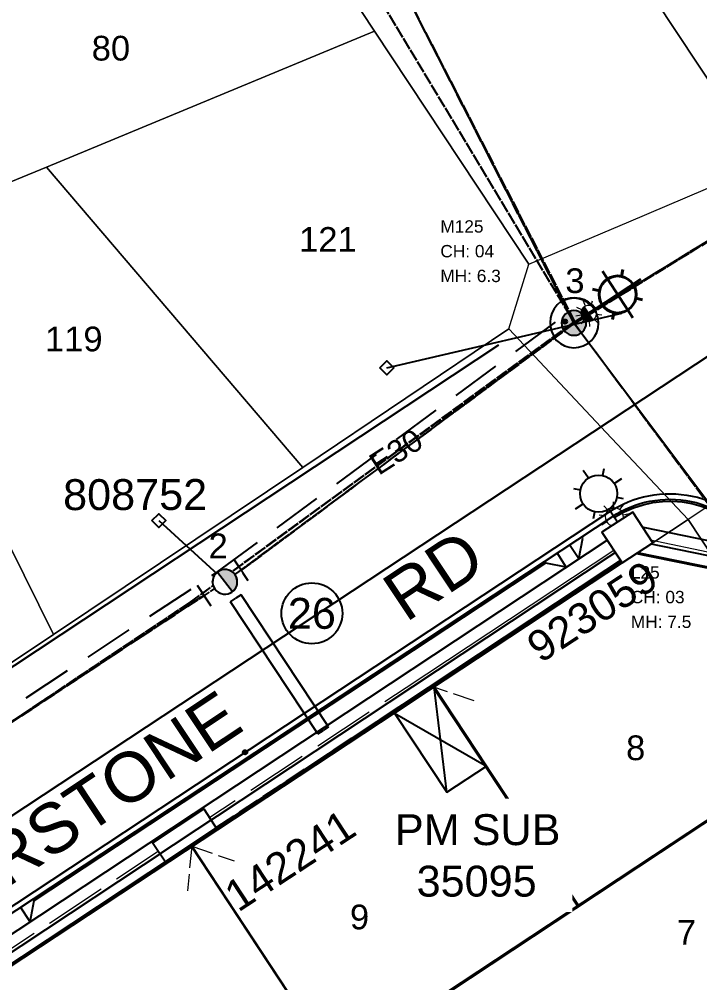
# Model space of a CAD drawing. Header units: metres. Extents: x 302064 to 304096, y 6268242 to 6271990.
# Drawn here: x 302976.3 to 303031.4, y 6271138.4 to 6271216.3 of the extents above; entities that cross this region are included whole.
import ezdxf
from ezdxf.enums import TextEntityAlignment as Align

# ---------------------------------------------------------------- set-up
doc = ezdxf.new("R2010")
doc.units = ezdxf.units.M
for name, pattern in [('Cable Exist OH', [1, 1, 0]), ('Cable New OH', [6, 4, -2]), ('IE Trench LV', [6.5, 5, -1.5]), ('IECLTRLV', [6.5, 5, -1.5])]:
    doc.linetypes.add(name, pattern=pattern)
doc.layers.get('0').update_dxf_attribs({"color": 6})
for name, color, linetype in [('_User Miscellaneous1', 7, 'Continuous'), ('_User_LV_Exist', 7, 'Continuous'), ('BDY', 252, 'Continuous'), ('DEVELOP', 2, 'Continuous'), ('Duct_SP_NEW', 7, 'Continuous'), ('Equip_SP_SL_EXT', 7, 'Continuous'), ('Equip_SP_SL_NEW', 7, 'Continuous'), ('Mains_HV_EXT', 1, 'Continuous'), ('Mains_LV_EXT', 5, 'Continuous'), ('Mains_SL_EXT', 3, 'Continuous'), ('Notes_SP_MISC', 7, 'Continuous'), ('Services_SP_EXT', 7, 'Continuous'), ('Sub_SP_NEW', 7, 'Continuous'), ('SupportsOH_SP_TR_HV_LV_SL_EXT', 7, 'Continuous'), ('SupportsOH_SP_TR_HV_LV_SL_MOD', 3, 'Continuous'), ('SupportsOH_SP_TR_HV_LV_SL_NEW', 7, 'Continuous'), ('SupportsUG_SP_LV_NEW', 7, 'Continuous'), ('SupportsUG_SP_LV_SL_NEW', 7, 'Continuous'), ('XR01255_CC_DES$0$FOOTPATH', 252, 'Continuous'), ('XR01255_CC_DES$0$PRAM_RAMP', 252, 'Continuous'), ('XR01255_CC_DES$0$ROAD_CONTROL', 252, 'Continuous'), ('XR01255_CC_DES$0$ROAD_KERB', 252, 'Continuous'), ('XR01255_CC_DES$0$ROAD_KERB-BACK', 252, 'Continuous'), ('XR01255_CC_DES$0$ROAD_KERB-LIP', 252, 'Continuous'), ('XR01255_CC_LOT_LAYOUT$0$F_LOT', 252, 'Continuous'), ('XR01255_CC_LOT_LAYOUT$0$ST1_BDY', 252, 'Continuous'), ('XR01255_CC_LOT_LAYOUT$0$ST1_BDY_1', 252, 'Continuous'), ('XR01255_CC_LOT_LAYOUT$0$ST1_LOTS', 252, 'Continuous'), ('XR01255_CC_SURVEY$0$SERVICES-ELECTRICTY', 1, 'Continuous')]:
    doc.layers.add(name, color=color, linetype=linetype)
for name, color, linetype, lineweight in [('Cadastre Land Parcels_SP_EXT', 7, 'Continuous', 5), ('Cadastre Roads_SP_EXT', 9, 'Continuous', 5), ('LH-LUM-L25', 1, 'Continuous', 0), ('LH-LUM-M125', 1, 'Continuous', 0), ('LH-POL-Poles&Pendants', 1, 'Continuous', 0), ('Trench_SP_NEW', 7, 'IECLTRLV', 20)]:
    doc.layers.add(name, color=color, linetype=linetype, lineweight=lineweight)
doc.styles.add('ARIAL', font='arial.ttf', dxfattribs={"height": 2})
doc.styles.add('iecARIAL', font='arial.ttf', dxfattribs={"height": 2})
doc.styles.add('POLE_LABEL', font='arial.ttf')
doc.styles.add('SL_LABEL', font='arial.ttf')
doc.styles.get("Standard").update_dxf_attribs({"font": 'arial.ttf'})
doc.linetypes.add('IE Trench HV', pattern='A,7,-0.2,["/",Standard,S=3,R=0,X=0.6,Y=-1.4],-2.5', length=9.7)
doc.linetypes.add('IECLNDOT', pattern='A,0,-0.1,[133,ltypeshp.shx,S=0.1,R=0,X=-0.2,Y=0],-3.5', length=3.6)

# ---------------------------------------------------------------- blocks, each defined once
blk = doc.blocks.new('SL_LANTERN_EXT')
at = {"lineweight": 40}
for p, q in [((0, 1.968), (0, 6.468)), ((-1.459, 5.676), (-1.061, 5.278)), ((1.458, 5.676), (1.06, 5.278)), ((-2.25, 4.218), (2.25, 4.218)), ((-1.459, 2.759), (-1.061, 3.157)), ((1.458, 2.759), (1.06, 3.157)), ((0, 0), (0, 2.721))]:
    blk.add_line(p, q, dxfattribs=at)
blk.add_circle((0, 4.218), 1.5, dxfattribs=at)
at = {"style": 'iecARIAL', "flags": 8}
blk.add_attdef('ASSET_NUM', (1.5, 1.5), '', height=2.5, dxfattribs=at)
for tag, p, height, flags in [('CONSTRUCTED_VOLTAGE', (0.981, -0.653), 0.2, 9), ('CONTROL_TYPE', (0.981, -0.853), 0.2, 9), ('LNUMBER', (2.181, -3.253), 2.5, 8), ('OPERATING_VOLTAGE', (0.981, -1.653), 0.2, 9), ('LANTERN_PURPOSE', (0.981, -1.053), 0.2, 9), ('LANTERN_TYPE', (0.981, -1.253), 0.2, 9), ('NO_PHASES', (0.981, -1.453), 0.2, 9), ('ORIENTATION', (0.981, -1.853), 0.2, 9), ('OWNED_BY', (0.981, -2.053), 0.2, 9), ('STATE', (0.981, -2.253), 0.2, 9), ('USAGE', (0.981, -2.453), 0.2, 9), ('CEXIST', (0.981, -2.653), 0.2, 9), ('CNEW', (0.981, -2.853), 0.2, 9), ('CNUMBER', (0.981, -3.053), 0.2, 9), ('CREMOVE', (0.981, -3.253), 0.2, 9), ('CREPLACE', (0.981, -3.453), 0.2, 9), ('LKINGHEIGHT', (0.981, -3.653), 0.2, 9), ('LBRACKET', (0.981, -3.853), 0.2, 9), ('LBRACKETVOCAB', (0.981, -4.053), 0.2, 9), ('LCATEGORY', (0.981, -4.253), 0.2, 9), ('LCHARGE1', (0.981, -4.453), 0.2, 9), ('LCHARGE1PERCENT', (0.981, -4.653), 0.2, 9), ('LCHARGE2', (0.981, -4.853), 0.2, 9), ('LCHARGE2PERCENT', (0.981, -5.053), 0.2, 9), ('LCHARGE3', (0.981, -5.253), 0.2, 9), ('LCHARGE3PERCENT', (0.981, -5.453), 0.2, 9), ('LEXIST', (0.981, -5.653), 0.2, 9), ('LLAMP', (0.981, -5.853), 0.2, 9), ('LLAMPVOCAB', (0.981, -6.053), 0.2, 9), ('LMAST', (0.981, -6.253), 0.2, 9), ('LMASTVOCAB', (0.981, -6.453), 0.2, 9), ('LNEW', (0.981, -6.653), 0.2, 9), ('LANTNUMBER', (0.981, -6.853), 0.2, 9), ('LOUTREACH', (0.981, -7.253), 0.2, 9), ('LOUTREACHVOCAB', (0.981, -7.453), 0.2, 9), ('LRATECODE', (0.981, -7.653), 0.2, 9), ('LREMOVE', (0.981, -7.853), 0.2, 9), ('LREPLACE', (0.981, -8.053), 0.2, 9), ('LTYPE', (0.981, -8.253), 0.2, 9), ('LTYPEVOCAB', (0.981, -8.453), 0.2, 9), ('LEGEND', (0.981, -8.653), 0.2, 9), ('STREETNAME', (0.981, -9.253), 0.2, 9), ('SUBURB', (0.981, -9.453), 0.2, 1), ('LOCATION', (0.981, -8.853), 0.2, 9), ('NOTES', (0.981, -9.053), 0.2, 9)]:
    blk.add_attdef(tag, p, '', height=height, dxfattribs=dict(flags=flags))
blk = doc.blocks.new('CCP_EXT')
at = {"flags": 9}
for tag, p in [('USAGE', (0, -1.2)), ('LEGEND', (0, -1.4)), ('LIFE_SUPPORT', (0, -1.6)), ('STATE', (0, -1.8)), ('NOTES', (0, -2))]:
    blk.add_attdef(tag, text='', height=0.2, dxfattribs=at).set_placement(p, align=Align.MIDDLE_LEFT)
blk.add_wipeout([(0, 0.566), (0.566, 0), (0, -0.566), (-0.566, 0)])
blk.add_lwpolyline([(-0.566, 0), (0, 0.566), (0.566, 0), (0, -0.566), (-0.566, 0)])
at = {"flags": 1}
blk.add_attdef('Z', (0, 0), '', height=0.2, dxfattribs=at)
at = {"flags": 9}
for tag, p in [('CCP_TYPE', (0, 0)), ('OPERATING_VOLTAGE', (0, -0.6)), ('ORIENTATION', (0, -0.8)), ('CONSTRUCTED_VOLTAGE', (0, -0.2)), ('NO_PHASES', (0, -0.4)), ('OWNED_BY', (0, -1))]:
    blk.add_attdef(tag, text='', height=0.2, dxfattribs=at).set_placement(p, align=Align.MIDDLE_LEFT)
blk = doc.blocks.new('POLE_EXT')
blk.add_hatch(color=256).paths.add_polyline_path([(-1, 0, 1), (1, 0, 1)])
blk.add_lwpolyline([(-1, 0, 1), (1, 0, 1)], format="xyb", close=True)
for tag, height, flags, p in [('pNumber', 2.5, 8, (-17.84, 2.067)), ('OWNED_BY', 0.2, 9, (1.355, -0.4)), ('SPECIAL_USE', 0.2, 9, (1.355, -0.8)), ('PARENT', 0.2, 9, (1.355, -0.6)), ('cLV', 0.2, 9, (1.355, -1.4)), ('STATE', 0.2, 9, (1.355, -1)), ('hDepth', 0.2, 9, (1.355, -1.6)), ('USAGE', 0.2, 9, (1.355, -1.2)), ('cHV', 0.2, 9, (1.355, -2)), ('hDia', 0.2, 9, (1.355, -1.8)), ('LBRACKET', 0.2, 9, (1.355, -2.2)), ('LExisting', 0.2, 9, (1.355, -2.4)), ('LANTNUMBER', 0.2, 9, (1.355, -2.6)), ('LOther', 0.2, 9, (1.355, -2.8)), ('LRemove', 0.2, 9, (1.355, -3)), ('LEGEND', 0.2, 9, (1.355, -3.2)), ('cLinedev', 0.2, 9, (1.355, -3.4)), ('pExisting', 0.2, 9, (1.355, -3.8)), ('LOCATION', 0.2, 9, (1.355, -3.6)), ('pFooting', 0.2, 9, (1.355, -4.4)), ('pNew', 0.2, 9, (1.355, -4.6)), ('PFNUMBER', 0.2, 9, (1.355, -4)), ('NEWPFNUMBER', 0.2, 9, (1.355, -4.2)), ('pRelocate', 0.2, 9, (1.355, -5)), ('pRemove', 0.2, 9, (1.355, -5.2)), ('pReplace', 0.2, 9, (1.355, -5.4)), ('cspan', 0.2, 9, (1.355, -6)), ('STREETNAME', 0.2, 9, (1.355, -6.2)), ('pStay', 0.2, 9, (1.355, -5.6)), ('pType', 0.2, 9, (1.355, -5.8)), ('SUBURB', 0.2, 9, (1.355, -6.4)), ('OPERATED_BY', 0.2, 9, (1.355, -7.014)), ('NOTES', 0.2, 9, (1.355, -6.6)), ('MAINTAINED_BY', 0.2, 9, (1.355, -6.814))]:
    blk.add_attdef(tag, text='', height=height, dxfattribs=dict(flags=flags)).set_placement(p, align=Align.MIDDLE_LEFT)
at = {"style": 'POLE_LABEL'}
for tag, height, flags, p in [('ASSET_NUM', 2.5, 8, (2, 2)), ('STRUCTURE_PLANT_NUMBER', 0.2, 9, (1.355, 0.028)), ('STREET_CODE', 0.2, 9, (1.355, -0.2))]:
    blk.add_attdef(tag, text='', height=height, dxfattribs=dict(at, flags=flags)).set_placement(p, align=Align.MIDDLE_LEFT)
at = {"flags": 1}
blk.add_attdef('Z', (1.355, -7.328), '', height=0.2, dxfattribs=at)
blk = doc.blocks.new('End Shackle_EXT')
at = {"flags": 9}
for tag, p in [('ORIENTATION', (0, -0.8)), ('OWNED_BY', (0, -1)), ('STATE', (0, -1.2)), ('USAGE', (0, -1.4)), ('NOTES', (0, -1.6))]:
    blk.add_attdef(tag, text='', height=0.2, dxfattribs=at).set_placement(p, align=Align.MIDDLE_LEFT)
blk.add_wipeout([(0, 0.253), (1.815, 0.253), (1.815, -0.253), (0, -0.253)])
blk.add_line((1.815, -1), (1.815, 1))
at = {"flags": 1}
blk.add_attdef('Z', (0, 0), '', height=0.2, dxfattribs=at)
at = {"flags": 9}
for tag, p in [('CONNECTOR_TYPE', (0, 0)), ('OPERATING_VOLTAGE', (0, -0.6)), ('CONSTRUCTED_VOLTAGE', (0, -0.2)), ('NO_PHASES', (0, -0.4))]:
    blk.add_attdef(tag, text='', height=0.2, dxfattribs=at).set_placement(p, align=Align.MIDDLE_LEFT)
blk = doc.blocks.new('SUB_PADMOUNT_NEW')
for p, q in [((-3.84, 1.92), (3.84, -1.92)), ((3.84, 1.92), (-3.84, -1.92))]:
    blk.add_line(p, q)
blk.add_lwpolyline([(-3.84, -1.92), (3.84, -1.92), (3.84, 1.92), (-3.84, 1.92)], close=True)
for tag, height, flags, p in [('ASSET_NUM', 2.5, 8, (2, 2)), ('STREET_CODE', 0.2, 9, (1.5, 0)), ('OPERATING_VOLTAGE', 0.2, 9, (1.5, -0.4)), ('ORIENTATION', 0.2, 9, (1.5, -0.6)), ('OWNED_BY', 0.2, 9, (1.5, -0.8)), ('NO_PHASES', 0.2, 9, (1.5, -0.2)), ('OPERATED_BY', 0.2, 9, (1.5, -1)), ('SECONDARY_VOLTAGE', 0.2, 9, (1.5, -1.6)), ('CONSTRUCTED_VOLTAGE', 0.2, 9, (1.5, -1.4)), ('MAINTAINED_BY', 0.2, 9, (1.5, -1.2)), ('STATE', 0.2, 9, (1.5, -1.8)), ('SUBSTATION_TYPE', 0.2, 9, (1.5, -2.2)), ('USAGE', 0.2, 9, (1.5, -2.4)), ('PARENT', 0.2, 9, (1.5, -2)), ('SUBURB', 0.2, 9, (1.5, -2.8)), ('STREETNAME', 0.2, 9, (1.5, -3)), ('LEGEND', 0.2, 9, (1.5, -2.6)), ('LOCATION', 0.2, 9, (1.5, -3.2)), ('Z', 0.2, 1, (1.5, -3.6)), ('NOTES', 0.2, 9, (1.5, -3.4))]:
    blk.add_attdef(tag, text='', height=height, dxfattribs=dict(flags=flags)).set_placement(p, align=Align.MIDDLE_LEFT)
blk = doc.blocks.new('PILLAR_NEW')
for tag, height, flags, p in [('ASSET_NUM', 2.5, 8, (2, 4)), ('STREET_CODE', 0.2, 9, (1.5, 2)), ('OWNED_BY', 0.2, 9, (1.5, 1.8)), ('OPERATED_BY', 0.2, 9, (1.5, 1.6))]:
    blk.add_attdef(tag, text='', height=height, dxfattribs=dict(flags=flags)).set_placement(p, align=Align.MIDDLE_LEFT)
blk.add_wipeout([(-2.475, 0.99), (2.475, 0.99), (2.475, -0.99), (-2.475, -0.99)])
at = {"lineweight": -3}
blk.add_lwpolyline([(-2.475, 0.99), (2.475, 0.99), (2.475, -0.99), (-2.475, -0.99)], close=True, dxfattribs=at)
for tag, flags, p in [('STATE', 9, (1.5, 1.2)), ('SUPPORT_TYPE', 9, (1.5, 1)), ('USAGE', 9, (1.5, 0.8)), ('MAINTAINED_BY', 9, (1.5, 1.4)), ('SUBURB', 9, (1.5, 0.2)), ('STREETNAME', 9, (1.5, 0)), ('LEGEND', 9, (1.5, 0.6)), ('PARENT', 9, (1.5, 0.4)), ('Z', 1, (1.5, -0.6)), ('LOCATION', 9, (1.5, -0.2)), ('NOTES', 9, (1.5, -0.4))]:
    blk.add_attdef(tag, text='', height=0.2, dxfattribs=dict(flags=flags)).set_placement(p, align=Align.MIDDLE_LEFT)
blk = doc.blocks.new('A$C6F1F0823')
at = {"layer": 'BDY'}
for p, q in [((3.882, 91.562, 46.5), (66.677, 133.145, 46.5)), ((3.882, 91.562), (66.677, 133.145)), ((73.723, 131.703), (66.677, 133.145)), ((50.49, 122.425), (62.277, 104.576)), ((82.721, 118.077), (22.306, 78.181)), ((30.979, 109.506), (42.75, 91.681))]:
    blk.add_line(p, q, dxfattribs=at)
blk = doc.blocks.new('A$C07AF69C9')
at = {"layer": 'XR01255_CC_SURVEY$0$SERVICES-ELECTRICTY'}
h = blk.add_hatch(color=256, dxfattribs=at)
h.dxf.hatch_style = 1
h.paths.add_polyline_path([(93.631, 174.158), (93.456, 174.158, 0.414214), (93.631, 173.983)])
h.paths.add_polyline_path([(93.631, 174.333), (93.631, 174.158), (93.806, 174.158, 0.414214)])
h = blk.add_hatch(color=256, dxfattribs=at)
h.dxf.hatch_style = 1
h.paths.add_polyline_path([(65.311, 153.106), (65.136, 153.106, 0.414214), (65.311, 152.931)])
h.paths.add_polyline_path([(65.311, 153.281), (65.311, 153.106), (65.486, 153.106, 0.414214)])
h = blk.add_hatch(color=256, dxfattribs=at)
h.dxf.hatch_style = 1
h.paths.add_polyline_path([(67.754, 139.298), (67.579, 139.298, 0.414214), (67.754, 139.123)])
h.paths.add_polyline_path([(67.754, 139.473), (67.754, 139.298), (67.929, 139.298, 0.414214)])
at = {"layer": 'XR01255_CC_DES$0$FOOTPATH'}
for p, q in [((98.921, 157.699), (45.213, 122.145)), ((107.55, 155.937), (98.921, 157.699)), ((99.168, 156.424), (46.29, 121.419)), ((106.822, 154.861), (99.168, 156.424))]:
    blk.add_line(p, q, dxfattribs=at)
at = {"layer": 'XR01255_CC_DES$0$PRAM_RAMP', "color": 8}
for p, q in [((94.744, 154.944), (93.992, 156.085)), ((93.743, 154.284), (92.989, 155.426)), ((50.389, 125.571), (49.603, 126.762))]:
    blk.add_line(p, q, dxfattribs=at)
at = {"layer": 'XR01255_CC_DES$0$PRAM_RAMP'}
for points in [[(95.068, 156.616), (94.985, 156.741)], [(94.744, 154.944), (95.068, 156.616)], [(93.743, 154.284), (92.098, 154.598), (91.987, 154.765)], [(50.389, 125.571), (50.687, 127.299)], [(50.687, 127.299), (50.604, 127.424)]]:
    blk.add_lwpolyline(points, dxfattribs=at)
at = {"layer": 'XR01255_CC_DES$0$ROAD_CONTROL'}
blk.add_lwpolyline([(131.966, 189.031), (-0.002, 101.854)], dxfattribs=at)
at = {"layer": 'XR01255_CC_DES$0$ROAD_KERB'}
blk.add_lwpolyline([(42.737, 112.046, -0.414025), (45.147, 123.819), (97.438, 158.362, -0.414402), (109.219, 155.95), (166.818, 68.634)], format="xyb", dxfattribs=at)
at = {"layer": 'XR01255_CC_DES$0$ROAD_KERB-BACK'}
blk.add_lwpolyline([(97.688, 158.344, -0.407454), (109.093, 155.867)], format="xyb", dxfattribs=at)
blk.add_lwpolyline([(50.687, 127.299), (92.072, 154.637)], dxfattribs=at)
at = {"layer": 'XR01255_CC_DES$0$ROAD_KERB-LIP'}
blk.add_lwpolyline([(42.362, 111.798, -0.414025), (44.899, 124.194), (97.19, 158.737, -0.414402), (109.594, 156.198), (167.193, 68.882)], format="xyb", dxfattribs=at)
at = {"layer": 'XR01255_CC_LOT_LAYOUT$0$F_LOT'}
blk.add_lwpolyline([(88.249, 172.242), (35.992, 137.648)], dxfattribs=at)
at = {"layer": 'XR01255_CC_LOT_LAYOUT$0$ST1_BDY'}
blk.add_line((106.276, 154.054), (99.354, 155.468), dxfattribs=at)
at = {"layer": 'XR01255_CC_LOT_LAYOUT$0$ST1_BDY_1'}
for p, q in [((99.354, 155.468), (63.44, 131.693)), ((63.44, 131.693), (47.097, 120.874))]:
    blk.add_line(p, q, dxfattribs=at)
at = {"layer": 'XR01255_CC_LOT_LAYOUT$0$ST1_LOTS'}
for p, q in [((83.011, 144.648), (94.756, 126.843)), ((115.268, 140.423), (75.186, 113.888)), ((63.44, 131.693), (75.186, 113.888))]:
    blk.add_line(p, q, dxfattribs=at)
at = {"layer": 'XR01255_CC_SURVEY$0$SERVICES-ELECTRICTY'}
for p, q in [((93.456, 174.158), (93.806, 174.158)), ((93.631, 173.983), (93.631, 174.333)), ((65.136, 153.106), (65.486, 153.106)), ((65.311, 152.931), (65.311, 153.281)), ((67.579, 139.298), (67.929, 139.298)), ((67.754, 139.123), (67.754, 139.473))]:
    blk.add_line(p, q, dxfattribs=at)
for centre in [(93.631, 174.158), (65.311, 153.106), (67.754, 139.298)]:
    blk.add_circle(centre, 0.175, dxfattribs=at)
blk.add_blockref('A$C6F1F0823', (32.368, 22.293))
blk = doc.blocks.new('POLE_REPLACE_NEW')
for tag, height, flags, p in [('ASSET_NUM', 2.5, 8, (2, 2)), ('STREET_CODE', 0.2, 9, (1.5, 0)), ('OWNED_BY', 0.2, 9, (1.5, -0.2)), ('SPECIAL_USE', 0.2, 9, (1.5, -0.6)), ('STATE', 0.2, 9, (1.5, -0.8)), ('PARENT', 0.2, 9, (1.5, -0.4)), ('cLV', 0.2, 9, (1.5, -1.2)), ('hDepth', 0.2, 9, (1.5, -1.4)), ('hDia', 0.2, 9, (1.5, -1.6)), ('USAGE', 0.2, 9, (1.5, -1)), ('cHV', 0.2, 9, (1.5, -1.8)), ('LBRACKET', 0.2, 9, (1.5, -2)), ('LExisting', 0.2, 9, (1.5, -2.2)), ('LANTNUMBER', 0.2, 9, (1.5, -2.4)), ('cLinedev', 0.2, 9, (1.5, -3.2)), ('LOther', 0.2, 9, (1.5, -2.6)), ('LRemove', 0.2, 9, (1.5, -2.8)), ('LEGEND', 0.2, 9, (1.5, -3)), ('pExisting', 0.2, 9, (1.5, -3.4)), ('pFooting', 0.2, 9, (1.5, -4)), ('PFNUMBER', 0.2, 9, (1.5, -3.6)), ('NEWPFNUMBER', 0.2, 9, (1.5, -3.8)), ('pNew', 0.2, 9, (1.5, -4.2)), ('pNumber', 0.2, 9, (1.5, -4.4)), ('pRelocate', 0.2, 9, (1.5, -4.6)), ('pRemove', 0.2, 9, (1.5, -4.8)), ('pReplace', 0.2, 9, (1.5, -5)), ('pStay', 0.2, 9, (1.5, -5.2)), ('pType', 0.2, 9, (1.5, -5.4)), ('cspan', 0.2, 9, (1.5, -5.6)), ('SUBURB', 0.2, 9, (1.5, -5.8)), ('STREETNAME', 0.2, 9, (1.5, -6)), ('LOCATION', 0.2, 9, (1.5, -6.2)), ('Z', 0.2, 1, (1.5, -7)), ('OPERATED_BY', 0.2, 9, (1.5, -6.6)), ('NOTES', 0.2, 9, (1.5, -6.4)), ('MAINTAINED_BY', 0.2, 9, (1.5, -6.8))]:
    blk.add_attdef(tag, text='', height=height, dxfattribs=dict(flags=flags)).set_placement(p, align=Align.MIDDLE_LEFT)
at = {"style": 'POLE_LABEL', "flags": 9}
blk.add_attdef('STRUCTURE_PLANT_NUMBER', text='', height=0.2, dxfattribs=at).set_placement((1.5, 0.242), align=Align.MIDDLE_LEFT)
blk.add_wipeout([(0, 1), (-0.125, 0.992), (-0.249, 0.969), (-0.368, 0.93), (-0.482, 0.876), (-0.588, 0.809), (-0.685, 0.729), (-0.771, 0.637), (-0.844, 0.536), (-0.905, 0.426), (-0.951, 0.309), (-0.982, 0.187), (-0.998, 0.063), (-0.998, -0.063), (-0.982, -0.187), (-0.951, -0.309), (-0.905, -0.426), (-0.844, -0.536), (-0.771, -0.637), (-0.685, -0.729), (-0.588, -0.809), (-0.482, -0.876), (-0.368, -0.93), (-0.249, -0.969), (-0.125, -0.992), (0, -1), (0.125, -0.992), (0.249, -0.969), (0.368, -0.93), (0.482, -0.876), (0.588, -0.809), (0.685, -0.729), (0.771, -0.637), (0.844, -0.536), (0.905, -0.426), (0.951, -0.309), (0.982, -0.187), (0.998, -0.063), (0.998, 0.063), (0.982, 0.187), (0.951, 0.309), (0.905, 0.426), (0.844, 0.536), (0.771, 0.637), (0.685, 0.729), (0.588, 0.809), (0.482, 0.876), (0.368, 0.93), (0.249, 0.969), (0.125, 0.992)])
h = blk.add_hatch(color=256)
edge = h.paths.add_edge_path()
edge.add_arc((0, 0), 1, 270, 450)
edge.add_line((0, 1), (0, -1))
blk.add_lwpolyline([(0, 1), (0, -1)])
at = {"lineweight": -3}
blk.add_arc((0, 0), 1, 90, 270, dxfattribs=at)
blk.add_arc((0, 0), 1, 270, 90)
blk = doc.blocks.new('A$C70F866E6')
at = {"layer": 'LH-LUM-L25', "color": 1, "extrusion": (0.048039, -0.072722, 0.996195)}
for p, q in [((0.076141, 0.111083, 0.007556), (0.076112, 0.111572, 0.007593)), ((0.075678, 0.110881, 0.007563), (0.07534, 0.111237, 0.007606)), ((0.075573, 0.110759, 0.007559), (0.075487, 0.110587, 0.007551)), ((0.075702, 0.110904, 0.007564), (0.075573, 0.110759, 0.007559)), ((0.075778, 0.110961, 0.007564), (0.075702, 0.110904, 0.007564)), ((0.075862, 0.111009, 0.007564), (0.075778, 0.110961, 0.007564)), ((0.076045, 0.111071, 0.007559), (0.075862, 0.111009, 0.007564)), ((0.076237, 0.111083, 0.007551), (0.076045, 0.111071, 0.007559)), ((0.076426, 0.111044, 0.007539), (0.076237, 0.111083, 0.007551)), ((0.076597, 0.110959, 0.007525), (0.076426, 0.111044, 0.007539)), ((0.076742, 0.110831, 0.007508), (0.076597, 0.110959, 0.007525)), ((0.076624, 0.110941, 0.007522), (0.076917, 0.111335, 0.007537)), ((0.076847, 0.110672, 0.007492), (0.076742, 0.110831, 0.007508)), ((0.075451, 0.110431, 0.007541), (0.074964, 0.110486, 0.007569)), ((0.075568, 0.109941, 0.0075), (0.075157, 0.10967, 0.0075)), ((0.075487, 0.110587, 0.007551), (0.075448, 0.110399, 0.007539)), ((0.075448, 0.110399, 0.007539), (0.07546, 0.110207, 0.007525)), ((0.07546, 0.110207, 0.007525), (0.07552, 0.110024, 0.007508)), ((0.07552, 0.110024, 0.007508), (0.075626, 0.109865, 0.007492)), ((0.076142, 0.11041, 0.007507), (0.076121, 0.110307, 0.0075)), ((0.076121, 0.110307, 0.0075), (0.076246, 0.110389, 0.0075)), ((0.076225, 0.110286, 0.007493), (0.076142, 0.11041, 0.007507)), ((0.076246, 0.110389, 0.0075), (0.076142, 0.11041, 0.007507)), ((0.076794, 0.109937, 0.007441), (0.07688, 0.110109, 0.007449)), ((0.076842, 0.11002, 0.007444), (0.077282, 0.109802, 0.007407)), ((0.076908, 0.110489, 0.007475), (0.076847, 0.110672, 0.007492)), ((0.07688, 0.110109, 0.007449), (0.076919, 0.110297, 0.007461)), ((0.076901, 0.11052, 0.007478), (0.077379, 0.110635, 0.007463)), ((0.076919, 0.110297, 0.007461), (0.076908, 0.110489, 0.007475)), ((0.075626, 0.109865, 0.007492), (0.07577, 0.109737, 0.007475)), ((0.07577, 0.109737, 0.007475), (0.075942, 0.109652, 0.007461)), ((0.075972, 0.109642, 0.007459), (0.075832, 0.109172, 0.007431)), ((0.075942, 0.109652, 0.007461), (0.07613, 0.109614, 0.007449)), ((0.07613, 0.109614, 0.007449), (0.076322, 0.109626, 0.007441)), ((0.076322, 0.109626, 0.007441), (0.076505, 0.109687, 0.007436)), ((0.076476, 0.109673, 0.007437), (0.07667, 0.109223, 0.007394)), ((0.076505, 0.109687, 0.007436), (0.076666, 0.109793, 0.007436)), ((0.076666, 0.109793, 0.007436), (0.076794, 0.109937, 0.007441))]:
    blk.add_line(p, q, dxfattribs=at)
at = {"layer": 'LH-LUM-M125', "color": 1, "extrusion": (-0.073005, -0.047607, 0.996195)}
for p, q in [((0.07354, 0.127118, 0.006327), (0.073161, 0.127311, 0.006309)), ((0.073926, 0.127115, 0.006355), (0.073474, 0.12682, 0.006308)), ((0.073915, 0.127133, 0.006355), (0.073475, 0.126846, 0.006309)), ((0.073938, 0.127097, 0.006355), (0.073475, 0.126795, 0.006307)), ((0.073903, 0.12715, 0.006355), (0.073476, 0.126872, 0.006311)), ((0.073891, 0.127168, 0.006355), (0.073478, 0.126899, 0.006312)), ((0.07388, 0.127186, 0.006355), (0.073482, 0.126927, 0.006314)), ((0.073868, 0.127204, 0.006355), (0.073487, 0.126956, 0.006315)), ((0.073856, 0.127222, 0.006355), (0.073493, 0.126986, 0.006317)), ((0.073845, 0.12724, 0.006355), (0.073502, 0.127016, 0.006319)), ((0.073585, 0.127191, 0.006334), (0.07351, 0.127042, 0.006321)), ((0.073833, 0.127258, 0.006355), (0.073513, 0.127049, 0.006322)), ((0.073822, 0.127276, 0.006355), (0.073526, 0.127083, 0.006324)), ((0.07381, 0.127294, 0.006355), (0.073544, 0.12712, 0.006327)), ((0.073798, 0.127311, 0.006355), (0.073565, 0.12716, 0.006331)), ((0.073696, 0.127315, 0.006348), (0.073585, 0.127191, 0.006334)), ((0.073787, 0.127329, 0.006355), (0.073595, 0.127204, 0.006335)), ((0.073775, 0.127347, 0.006355), (0.073638, 0.127258, 0.006341)), ((0.073858, 0.127416, 0.006365), (0.073691, 0.127808, 0.006371)), ((0.073836, 0.127406, 0.006363), (0.073696, 0.127315, 0.006348)), ((0.074462, 0.126293, 0.006355), (0.073763, 0.127365, 0.006355)), ((0.073994, 0.127457, 0.006377), (0.073836, 0.127406, 0.006363)), ((0.07416, 0.127466, 0.006389), (0.073994, 0.127457, 0.006377)), ((0.074323, 0.127431, 0.006399), (0.07416, 0.127466, 0.006389)), ((0.074294, 0.127439, 0.006398), (0.074417, 0.127846, 0.006426)), ((0.074472, 0.127356, 0.006407), (0.074323, 0.127431, 0.006399)), ((0.074596, 0.127244, 0.006411), (0.074472, 0.127356, 0.006407)), ((0.074646, 0.127177, 0.006411), (0.074596, 0.127244, 0.006411)), ((0.074644, 0.127176, 0.006411), (0.075, 0.127408, 0.006448)), ((0.074687, 0.127104, 0.006411), (0.074646, 0.127177, 0.006411)), ((0.07474, 0.126945, 0.006407), (0.074687, 0.127104, 0.006411)), ((0.073489, 0.126684, 0.006303), (0.073075, 0.126588, 0.006268)), ((0.073728, 0.126318, 0.006303), (0.073473, 0.125977, 0.006268)), ((0.07351, 0.127042, 0.006321), (0.073476, 0.126879, 0.006311)), ((0.073476, 0.126879, 0.006311), (0.073485, 0.126712, 0.006304)), ((0.07395, 0.127079, 0.006355), (0.073477, 0.126771, 0.006306)), ((0.073961, 0.127061, 0.006355), (0.07348, 0.126747, 0.006305)), ((0.073973, 0.127044, 0.006355), (0.073484, 0.126725, 0.006304)), ((0.073485, 0.126712, 0.006304), (0.073538, 0.126554, 0.0063)), ((0.073985, 0.127026, 0.006355), (0.073488, 0.126702, 0.006303)), ((0.073996, 0.127008, 0.006355), (0.073493, 0.126679, 0.006303)), ((0.074008, 0.12699, 0.006355), (0.073499, 0.126658, 0.006302)), ((0.07402, 0.126972, 0.006355), (0.073505, 0.126636, 0.006302)), ((0.074031, 0.126954, 0.006355), (0.073512, 0.126616, 0.006301)), ((0.074043, 0.126936, 0.006355), (0.073519, 0.126595, 0.006301)), ((0.074054, 0.126918, 0.006355), (0.073528, 0.126575, 0.0063)), ((0.073529, 0.126449, 0.006294), (0.073638, 0.126519, 0.006306)), ((0.074066, 0.1269, 0.006355), (0.073537, 0.126555, 0.0063)), ((0.073538, 0.126554, 0.0063), (0.073629, 0.126414, 0.0063)), ((0.074078, 0.126882, 0.006355), (0.073547, 0.126536, 0.0063)), ((0.073638, 0.126519, 0.006306), (0.073548, 0.126538, 0.0063)), ((0.073548, 0.126538, 0.0063), (0.073619, 0.126429, 0.0063)), ((0.074113, 0.126829, 0.006355), (0.073549, 0.126462, 0.006296)), ((0.074089, 0.126865, 0.006355), (0.073557, 0.126518, 0.0063)), ((0.074101, 0.126847, 0.006355), (0.073567, 0.126499, 0.0063)), ((0.074124, 0.126811, 0.006355), (0.07359, 0.126464, 0.0063)), ((0.074136, 0.126793, 0.006355), (0.073603, 0.126446, 0.0063)), ((0.074147, 0.126776, 0.006355), (0.073616, 0.126429, 0.0063)), ((0.073619, 0.126429, 0.0063), (0.073638, 0.126519, 0.006306)), ((0.073629, 0.126414, 0.0063), (0.073753, 0.126302, 0.006304)), ((0.074159, 0.126758, 0.006355), (0.07363, 0.126413, 0.0063)), ((0.074171, 0.12674, 0.006355), (0.073644, 0.126397, 0.0063)), ((0.074183, 0.126722, 0.006355), (0.073659, 0.126381, 0.006301)), ((0.074194, 0.126704, 0.006355), (0.073675, 0.126366, 0.006301)), ((0.074206, 0.126686, 0.006355), (0.073691, 0.126351, 0.006302)), ((0.074217, 0.126668, 0.006355), (0.073708, 0.126336, 0.006302)), ((0.074229, 0.126651, 0.006355), (0.073725, 0.126323, 0.006303)), ((0.074241, 0.126633, 0.006355), (0.073744, 0.126309, 0.006303)), ((0.074253, 0.126615, 0.006355), (0.073762, 0.126296, 0.006304)), ((0.074264, 0.126597, 0.006355), (0.073782, 0.126283, 0.006305)), ((0.074276, 0.126579, 0.006355), (0.073803, 0.126271, 0.006306)), ((0.074287, 0.126561, 0.006355), (0.073824, 0.12626, 0.006307)), ((0.074299, 0.126543, 0.006355), (0.073847, 0.126249, 0.006308)), ((0.074311, 0.126525, 0.006355), (0.07387, 0.126239, 0.006309)), ((0.074322, 0.126508, 0.006355), (0.073895, 0.126229, 0.006311)), ((0.074334, 0.12649, 0.006355), (0.073921, 0.12622, 0.006312)), ((0.074346, 0.126472, 0.006355), (0.073947, 0.126212, 0.006314)), ((0.074357, 0.126454, 0.006355), (0.073975, 0.126205, 0.006315)), ((0.074369, 0.126436, 0.006355), (0.074005, 0.1262, 0.006317)), ((0.07438, 0.126419, 0.006355), (0.074037, 0.126195, 0.006319)), ((0.074392, 0.126401, 0.006355), (0.074072, 0.126192, 0.006322)), ((0.074404, 0.126383, 0.006355), (0.074108, 0.12619, 0.006324)), ((0.074416, 0.126365, 0.006355), (0.074148, 0.126191, 0.006327)), ((0.074427, 0.126347, 0.006355), (0.074194, 0.126195, 0.006331)), ((0.074439, 0.126329, 0.006355), (0.074247, 0.126204, 0.006335)), ((0.074389, 0.126252, 0.006348), (0.074529, 0.126343, 0.006363)), ((0.074529, 0.126343, 0.006363), (0.074639, 0.126467, 0.006377)), ((0.074546, 0.126361, 0.006365), (0.074838, 0.126049, 0.006371)), ((0.074639, 0.126467, 0.006377), (0.074715, 0.126616, 0.006389)), ((0.074715, 0.126616, 0.006389), (0.074748, 0.126779, 0.006399)), ((0.074748, 0.126779, 0.006399), (0.07474, 0.126945, 0.006407)), ((0.074743, 0.12675, 0.006398), (0.075166, 0.126698, 0.006426)), ((0.073753, 0.126302, 0.006304), (0.073902, 0.126227, 0.006311)), ((0.073902, 0.126227, 0.006311), (0.074065, 0.126192, 0.006321)), ((0.074065, 0.126192, 0.006321), (0.074231, 0.126201, 0.006334)), ((0.074145, 0.12619, 0.006327), (0.074169, 0.125764, 0.006309)), ((0.074231, 0.126201, 0.006334), (0.074389, 0.126252, 0.006348)), ((0.07445, 0.126311, 0.006355), (0.074313, 0.126222, 0.006341)), ((0.074462, 0.126293, 0.006355), (0.074469, 0.126298, 0.006356))]:
    blk.add_line(p, q, dxfattribs=at)
at = {"layer": 'LH-POL-Poles&Pendants', "color": 1}
for p, q in [((0.072913, 0.126047, 0.0063), (0.073583, 0.126484, 0.0063)), ((0.077837, 0.107845, 0.0075), (0.076184, 0.110348, 0.0075))]:
    blk.add_line(p, q, dxfattribs=at)
at = {"layer": 'LH-LUM-L25', "color": 1, "char_height": 0.001, "attachment_point": 1}
for s, insert in [('L25', (0.077518, 0.106365, 0.0075)), ('CH: 03', (0.077518, 0.104365, 0.0075)), ('MH: 7.5', (0.077518, 0.102365, 0.0075))]:
    blk.add_mtext(s, dxfattribs=dict(at, insert=insert))
at = {"layer": 'LH-LUM-M125', "color": 1, "char_height": 0.001, "attachment_point": 1}
for s, insert in [('M125', (0.062107, 0.134358, 0.0063)), ('CH: 04', (0.062107, 0.132358, 0.0063)), ('MH: 6.3', (0.062107, 0.130358, 0.0063))]:
    blk.add_mtext(s, dxfattribs=dict(at, insert=insert))
blk = doc.blocks.new('*U80')
for p, q in [((0, 5.718), (0, 6.468)), ((-1.459, 5.676), (-1.061, 5.278)), ((1.458, 5.676), (1.06, 5.278)), ((-2.25, 4.218), (-1.5, 4.218)), ((1.5, 4.218), (2.25, 4.218)), ((-1.459, 2.759), (-1.061, 3.157)), ((1.458, 2.759), (1.06, 3.157)), ((0, 0), (0, 2.721)), ((0, 0), (0, 0))]:
    blk.add_line(p, q)
blk.add_circle((0, 4.218), 1.5)
at = {"style": 'SL_LABEL'}
for tag, height, flags, p in [('ASSET_NUM', 2.5, 8, (2, 2)), ('STREET_CODE', 0.2, 9, (0, -0.2))]:
    blk.add_attdef(tag, text='', height=height, dxfattribs=dict(at, flags=flags)).set_placement(p, align=Align.MIDDLE_LEFT)
for tag, p, flags in [('Z', (0, 0), 1), ('OPERATED_BY', (0, -9.607), 9)]:
    blk.add_attdef(tag, p, '', height=0.2, dxfattribs=dict(flags=flags))
for tag, height, flags, p in [('CONSTRUCTED_VOLTAGE', 0.2, 9, (0, -0.4)), ('CONTROL_TYPE', 0.2, 9, (0, -0.6)), ('LANTERN_PURPOSE', 0.2, 9, (0, -0.8)), ('OPERATING_VOLTAGE', 0.2, 9, (0, -1.4)), ('ORIENTATION', 0.2, 9, (0, -1.6)), ('LANTERN_TYPE', 0.2, 9, (0, -1)), ('NO_PHASES', 0.2, 9, (0, -1.2)), ('LNUMBER', 2.5, 8, (1.2, -2.8)), ('OWNED_BY', 0.2, 9, (0, -1.8)), ('STATE', 0.2, 9, (0, -2)), ('CEXIST', 0.2, 9, (0, -2.4)), ('USAGE', 0.2, 9, (0, -2.2)), ('CNEW', 0.2, 9, (0, -2.6)), ('CNUMBER', 0.2, 9, (0, -2.8)), ('CREMOVE', 0.2, 9, (0, -3)), ('CREPLACE', 0.2, 9, (0, -3.2)), ('LKINGHEIGHT', 0.2, 9, (0, -3.4)), ('LBRACKET', 0.2, 9, (0, -3.6)), ('LBRACKETVOCAB', 0.2, 9, (0, -3.8)), ('LCATEGORY', 0.2, 9, (0, -4)), ('LCHARGE1', 0.2, 9, (0, -4.2)), ('LCHARGE1PERCENT', 0.2, 9, (0, -4.4)), ('LCHARGE2', 0.2, 9, (0, -4.6)), ('LCHARGE2PERCENT', 0.2, 9, (0, -4.8)), ('LCHARGE3', 0.2, 9, (0, -5)), ('LCHARGE3PERCENT', 0.2, 9, (0, -5.2)), ('LEXIST', 0.2, 9, (0, -5.4)), ('LLAMP', 0.2, 9, (0, -5.6)), ('LLAMPVOCAB', 0.2, 9, (0, -5.8)), ('LMAST', 0.2, 9, (0, -6)), ('LMASTVOCAB', 0.2, 9, (0, -6.2)), ('LNEW', 0.2, 9, (0, -6.4)), ('LANTNUMBER', 0.2, 9, (0, -6.6)), ('LOUTREACH', 0.2, 9, (0, -7)), ('LOUTREACHVOCAB', 0.2, 9, (0, -7.2)), ('LRATECODE', 0.2, 9, (0, -7.4)), ('LREMOVE', 0.2, 9, (0, -7.6)), ('LREPLACE', 0.2, 9, (0, -7.8)), ('SUBURB', 0.2, 9, (0, -8.6)), ('LTYPE', 0.2, 9, (0, -8)), ('LTYPEVOCAB', 0.2, 9, (0, -8.2)), ('LEGEND', 0.2, 9, (0, -8.4)), ('STREETNAME', 0.2, 9, (0, -8.8)), ('LOCATION', 0.2, 9, (0, -9)), ('NOTES', 0.2, 9, (0, -9.2)), ('MAINTAINED_BY', 0.2, 9, (0, -9.863))]:
    blk.add_attdef(tag, text='', height=height, dxfattribs=dict(flags=flags)).set_placement(p, align=Align.MIDDLE_LEFT)
blk = doc.blocks.new('COLUMN_NEW')
for tag, height, flags, p in [('ASSET_NUM', 2.5, 8, (2, 2)), ('STREETNAME', 0.2, 9, (1.5, -2)), ('LOCATION', 0.2, 9, (1.5, -2.2)), ('NOTES', 0.2, 9, (1.5, -2.4)), ('Z', 0.2, 1, (1.5, -2.8)), ('LABEL_ALIGNMENT', 0.2, 9, (1.5, -2.6))]:
    blk.add_attdef(tag, text='', height=height, dxfattribs=dict(flags=flags)).set_placement(p, align=Align.MIDDLE_LEFT)
blk.add_wipeout([(-1.485, -1.485), (1.485, -1.485), (1.485, 1.485), (-1.485, 1.485)])
at = {"lineweight": -3}
blk.add_lwpolyline([(-1.485, -1.485), (1.485, -1.485), (1.485, 1.485), (-1.485, 1.485)], close=True, dxfattribs=at)
at = {"style": 'POLE_LABEL', "flags": 9}
blk.add_attdef('STRUCTURE_PLANT_NUMBER', text='', height=0.2, dxfattribs=at).set_placement((1.5, 0.242), align=Align.MIDDLE_LEFT)
at = {"flags": 9}
for tag, p in [('STREET_CODE', (1.5, 0)), ('OWNED_BY', (1.5, -0.4)), ('OPERATED_BY', (1.5, -0.6)), ('COLUMN_TYPE', (1.5, -0.2)), ('MAINTAINED_BY', (1.5, -0.8)), ('STATE', (1.5, -1)), ('USAGE', (1.5, -1.2)), ('LEGEND', (1.5, -1.4)), ('PARENT', (1.5, -1.6)), ('SUBURB', (1.5, -1.8))]:
    blk.add_attdef(tag, text='', height=0.2, dxfattribs=at).set_placement(p, align=Align.MIDDLE_LEFT)
blk = doc.blocks.new('DUCT_INDICATOR')
blk.add_circle((0, 0), 2.464)
blk.add_attdef('CODE', text='', height=1.8).set_placement((0, 0), align=Align.MIDDLE_CENTER)
at = {"flags": 1}
blk.add_attdef('Z', (0, 0), '', height=0.2, dxfattribs=at)

msp = doc.modelspace()

# ---------------------------------------------------------------- linework, layer by layer
at = {"layer": '_User_LV_Exist', "linetype": 'Cable Exist OH'}
for points in [[(303021.2282, 6271191.7093), (303065.93, 6271219.196), (303113.963, 6271250.918), (303114.0042, 6271250.9453)], [(303021.1998, 6271191.7649), (303006.663, 6271220.236)]]:
    msp.add_lwpolyline(points, dxfattribs=at)
at = {"layer": '_User_LV_Exist', "linetype": 'IECLNDOT'}
msp.add_lwpolyline([(303021.1998, 6271191.7649), (303047.2662, 6271156.967)], dxfattribs=at)
at = {"layer": 'Cadastre Land Parcels_SP_EXT', "linetype": 'Continuous'}
msp.add_lwpolyline([(302956.842, 6271324.904), (303036.596, 6271204.61), (303118.781, 6271258.89), (303120.563, 6271260.067), (303162.446, 6271287.794), (303188.004, 6271305.378), (303209.233, 6271319.178)], dxfattribs=at)
for points in [[(303005.07, 6271215.375), (302993.935, 6271232.274), (302963.099, 6271212.006), (302970.327, 6271200.994), (302978.546, 6271204.365), (303005.07, 6271215.375)], [(303017.545, 6271196.517), (303005.07, 6271215.375), (302978.546, 6271204.365), (302999.267, 6271180.073), (303015.946, 6271191.285), (303017.545, 6271196.517)], [(302999.267, 6271180.073), (302978.546, 6271204.365), (302970.327, 6271200.994), (302964.832, 6271195.351), (302979.105, 6271166.565), (302999.267, 6271180.073)], [(302979.105, 6271166.565), (302964.832, 6271195.351), (302944.538, 6271174.689), (302956.604, 6271156.325), (302962.029, 6271155.13), (302979.105, 6271166.565)], [(303090.76, 6271084.541), (303030.427, 6271175.862), (302974.067, 6271138.657), (302963.233, 6271131.505), (303023.65, 6271040.271), (303090.76, 6271084.541)]]:
    msp.add_lwpolyline(points, close=True, dxfattribs=at)
at = {"layer": 'Cadastre Roads_SP_EXT', "linetype": 'Continuous'}
for points in [[(302956.842, 6271324.904), (302942.408, 6271325.255), (302932.121, 6271325.505), (302944.378, 6271306.939), (302954.587, 6271291.543), (302964.777, 6271276.224), (302975.593, 6271259.928), (302984.965, 6271245.796), (302993.935, 6271232.274), (303005.07, 6271215.375), (303017.545, 6271196.517), (303025.649, 6271199.96), (303036.596, 6271204.61), (302956.842, 6271324.904)], [(303104.574, 6271100.392), (303047.262, 6271187.046), (303039.925, 6271182.171), (303030.427, 6271175.862), (303090.76, 6271084.541), (303123.371, 6271035.183), (303151.213, 6270993.041), (303158.626, 6270997.835), (303168.249, 6271004.056), (303140.684, 6271045.758), (303122.59, 6271073.133), (303104.574, 6271100.392)]]:
    msp.add_lwpolyline(points, close=True, dxfattribs=at)
at = {"layer": 'Duct_SP_NEW'}
for p in [(303001.3414, 6271159.0802), (303000.4735, 6271158.5072)]:
    msp.add_line(p, (303000.9075, 6271158.7937), dxfattribs=at)
at = {"layer": 'Mains_HV_EXT', "linetype": 'Cable Exist OH'}
for points in [[(302979.052, 6271261.96), (303021.231, 6271191.7853)], [(303021.231, 6271191.7853), (303065.93, 6271219.196)]]:
    msp.add_lwpolyline(points, dxfattribs=at)
at = {"layer": 'Mains_HV_EXT', "linetype": 'Continuous'}
for points in [[(303020.1445, 6271193.498, 0.3912895), (303019.5965, 6271190.6641)], [(303022.9667, 6271192.8919, 0.3913992), (303020.1369, 6271193.5095)]]:
    msp.add_lwpolyline(points, format="xyb", dxfattribs=at)
at = {"layer": 'Mains_LV_EXT', "linetype": 'Cable Exist OH'}
for points in [[(303021.1606, 6271191.728), (303065.93, 6271219.196), (303113.963, 6271250.918), (303114.0042, 6271250.9453)], [(303021.2686, 6271191.6979), (303006.663, 6271220.236)], [(303021.2686, 6271191.6979), (303053.519, 6271148.174)]]:
    msp.add_lwpolyline(points, dxfattribs=at)
at = {"layer": 'Mains_LV_EXT', "linetype": 'Continuous'}
msp.add_lwpolyline([(303019.537, 6271190.6508, 2.4092583), (303020.0911, 6271193.4298)], format="xyb", dxfattribs=at)
at = {"layer": 'Mains_SL_EXT', "linetype": 'Cable Exist OH'}
msp.add_lwpolyline([(303021.2643, 6271191.8969), (303006.663, 6271220.236)], dxfattribs=at)
at = {"layer": 'Trench_SP_NEW', "linetype": 'IE Trench HV', "flags": 128}
msp.add_lwpolyline([(303007.621, 6271162.2664), (303026.0927, 6271174.472), (303033.8366, 6271172.8781), (303095.6165, 6271079.3673)], dxfattribs=at)
at = {"layer": 'Trench_SP_NEW', "linetype": 'IE Trench LV', "flags": 128}
msp.add_lwpolyline([(302962.5232, 6271132.4494), (303007.621, 6271162.2664)], dxfattribs=at)

# ---------------------------------------------------------------- block references
at = {"layer": 'Equip_SP_SL_EXT', "rotation": 303.1067684883516}
msp.add_blockref('SL_LANTERN_EXT', (303021.1998, 6271191.7649), dxfattribs=at)
at = {"layer": 'Equip_SP_SL_NEW', "rotation": 33.42758537884881}
msp.add_blockref('*U80', (303025.5211, 6271174.4312), dxfattribs=at)
at = {"layer": 'Notes_SP_MISC', "lineweight": 25}
ref = msp.add_blockref('DUCT_INDICATOR', (303000.0037, 6271168.264), dxfattribs=at)
ref.add_attrib('CODE', '26', dxfattribs={"layer": '0', "height": 2.5}).set_placement((303000.0037, 6271168.264), align=Align.MIDDLE_CENTER)
at = {"layer": 'Sub_SP_NEW', "rotation": 123.4113756494599}
msp.add_blockref('SUB_PADMOUNT_NEW', (303010.4065, 6271158.0454), dxfattribs=at)
at = {"layer": 'SupportsOH_SP_TR_HV_LV_SL_EXT'}
msp.add_blockref('POLE_EXT', (303021.1991, 6271191.7648), dxfattribs=at)

# ---------------------------------------------------------------- texts
at = {"layer": '_User Miscellaneous1', "lineweight": 25, "insert": (303018.9432, 6271196.1847), "char_height": 2, "width": 4.428216, "attachment_point": 1}
msp.add_mtext('\\pi1.5593;3', dxfattribs=at)
at = {"layer": '_User Miscellaneous1', "color": 252, "lineweight": 25, "char_height": 2, "width": 14.081467, "attachment_point": 1}
for s, insert in [('\\pi6.3818;8', (303019.0361, 6271158.3834)), ('\\pi6.3934;7', (303023.1417, 6271143.4576))]:
    msp.add_mtext(s, dxfattribs=dict(at, insert=insert))
at = {"layer": 'Cadastre Land Parcels_SP_EXT'}
for s, p in [('80', (302982.1954, 6271213.0028)), ('121', (302998.9714, 6271197.523)), ('119', (302978.4154, 6271189.4696))]:
    msp.add_text(s, height=2, dxfattribs=at).set_placement(p)
at = {"layer": 'Mains_LV_EXT'}
msp.add_text('E30', height=1.8, rotation=32.723666, dxfattribs=at).set_placement((303005.411, 6271179.383))

# ---------------------------------------------------------------- next in the draw order: block references
at = {"layer": 'Services_SP_EXT'}
for p in [(303006.0721, 6271188.1399), (302987.6255, 6271175.7659)]:
    msp.add_blockref('CCP_EXT', p, dxfattribs=at)

# ---------------------------------------------------------------- next in the draw order: block references
for p in [(303006.0721, 6271188.1399), (302987.6255, 6271175.7659)]:
    msp.add_blockref('CCP_EXT', p, dxfattribs=at)

# ---------------------------------------------------------------- next in the draw order: linework, layer by layer
at = {"layer": 'Cadastre Roads_SP_EXT', "linetype": 'Continuous'}
msp.add_lwpolyline([(303030.427, 6271175.862), (303023.812, 6271182.908), (303015.946, 6271191.285), (302999.267, 6271180.073), (302979.105, 6271166.565), (302962.029, 6271155.13), (302967.653, 6271147.432), (302974.067, 6271138.657), (303030.427, 6271175.862)], close=True, dxfattribs=at)
at = {"layer": 'Services_SP_EXT'}
for points in [[(303006.0721, 6271188.1399), (303025.084, 6271192.563)], [(302987.6254, 6271175.7659), (302993.0222, 6271170.8343)]]:
    msp.add_lwpolyline(points, dxfattribs=at)

# ---------------------------------------------------------------- next in the draw order: block references
at = {"layer": 'Mains_LV_EXT', "rotation": 213.8092349488078}
msp.add_blockref('End Shackle_EXT', (302992.7896, 6271170.7189), dxfattribs=at)

# ---------------------------------------------------------------- next in the draw order: linework, layer by layer
at = {"layer": 'Duct_SP_NEW'}
for p, q in [((302993.4173, 6271169.1964), (302993.8512, 6271169.4829)), ((303000.4735, 6271158.5072), (302993.4173, 6271169.1964))]:
    msp.add_line(p, q, dxfattribs=at)
at = {"layer": 'Mains_LV_EXT', "linetype": 'Cable Exist OH'}
msp.add_lwpolyline([(302968.263, 6271154.498), (302991.2707, 6271169.7256)], dxfattribs=at)

# ---------------------------------------------------------------- next in the draw order: block references
at = {"layer": 'Mains_LV_EXT', "rotation": 33.80923494880782}
msp.add_blockref('End Shackle_EXT', (302992.7896, 6271170.7189), dxfattribs=at)

# ---------------------------------------------------------------- next in the draw order: linework, layer by layer
at = {"layer": '_User_LV_Exist', "linetype": 'Cable New OH'}
for points in [[(302992.3778, 6271171.6183), (303020.6337, 6271192.5133)], [(302961.8415, 6271151.5462), (302992.423, 6271171.6498)]]:
    msp.add_lwpolyline(points, dxfattribs=at)
at = {"layer": '_User_LV_Exist', "linetype": 'Cable Exist OH'}
for points in [[(302992.9724, 6271170.8142), (303021.2282, 6271191.7093)], [(302962.3908, 6271150.7106), (302992.9724, 6271170.8142)]]:
    msp.add_lwpolyline(points, dxfattribs=at)
at = {"layer": 'Duct_SP_NEW'}
for p, q in [((302994.2852, 6271169.7693), (302993.8512, 6271169.4829)), ((303001.3414, 6271159.0802), (302994.2852, 6271169.7693))]:
    msp.add_line(p, q, dxfattribs=at)
at = {"layer": 'Mains_HV_EXT', "linetype": 'Cable Exist OH'}
msp.add_lwpolyline([(302925.1939, 6271125.689), (302968.2862, 6271154.5266), (302990.0961, 6271169.122), (303021.231, 6271191.7853)], dxfattribs=at)
at = {"layer": 'Mains_LV_EXT', "linetype": 'Cable Exist OH'}
msp.add_lwpolyline([(302994.2975, 6271171.7287), (303021.1606, 6271191.728)], dxfattribs=at)
at = {"layer": 'Mains_SL_EXT', "linetype": 'Cable Exist OH'}
msp.add_lwpolyline([(302968.263, 6271154.498), (302990.096, 6271169.122), (303021.2643, 6271191.8969)], dxfattribs=at)

# ---------------------------------------------------------------- next in the draw order: block references
at = {"layer": 'SupportsOH_SP_TR_HV_LV_SL_MOD'}
ref = msp.add_blockref('POLE_EXT', (302992.9724, 6271170.8142), dxfattribs=at)
ref.add_attrib('ASSET_NUM', '808752', dxfattribs={"layer": '0', "height": 2.5, "rotation": 0.072611, "style": 'POLE_LABEL'}).set_placement((302991.5346, 6271177.885), align=Align.MIDDLE_RIGHT)

# ---------------------------------------------------------------- next in the draw order: texts
at = {"layer": '_User Miscellaneous1', "lineweight": 25, "insert": (302990.0951, 6271174.7263), "char_height": 2, "width": 4.428216, "attachment_point": 1}
msp.add_mtext('\\pi1.5518;2', dxfattribs=at)

# ---------------------------------------------------------------- next in the draw order: block references
at = {"layer": 'SupportsUG_SP_LV_NEW'}
ref = msp.add_blockref('PILLAR_NEW', (302989.7368, 6271150.2428), dxfattribs=dict(at, rotation=213.431453720169))
ref.add_attrib('ASSET_NUM', '142241', dxfattribs={"layer": '0', "height": 2.5, "rotation": 33.277253, "flags": 8}).set_placement((302993.3549, 6271145.0727), align=Align.MIDDLE_LEFT)

# ---------------------------------------------------------------- next in the draw order: linework, layer by layer
at = {"layer": 'Trench_SP_NEW', "ltscale": 0.35, "flags": 128}
for points in [[(302992.2355, 6271150.9502), (303009.5971, 6271162.4111), (303013.322, 6271161.1207)], [(302990.2822, 6271149.4166), (302989.9384, 6271145.8059)], [(302990.2822, 6271149.4166), (302993.7095, 6271148.2293)]]:
    msp.add_lwpolyline(points, dxfattribs=at)

# ---------------------------------------------------------------- next in the draw order: block references
at = {"layer": 'DEVELOP'}
msp.add_blockref('A$C07AF69C9', (302926.842, 6271017.7237), dxfattribs=at)

# ---------------------------------------------------------------- next in the draw order: texts
at = {"layer": '_User Miscellaneous1', "lineweight": 25}
msp.add_text('RIVERSTONE          RD', height=4, rotation=33.633091, dxfattribs=at).set_placement((302964.4213, 6271138.7612))
at = {"layer": '_User Miscellaneous1', "color": 252, "lineweight": 25, "insert": (302996.7002, 6271144.6919), "char_height": 2, "width": 14.081467, "attachment_point": 1}
msp.add_mtext('\\pi6.3832;9', dxfattribs=at)

# ---------------------------------------------------------------- next in the draw order: block references
at = {"layer": 'SupportsOH_SP_TR_HV_LV_SL_NEW', "rotation": 37.58444458267455}
msp.add_blockref('POLE_REPLACE_NEW', (302992.9724, 6271170.8142), dxfattribs=at)

# ---------------------------------------------------------------- next in the draw order: block references
at = {"layer": 'Defpoints', "xscale": 1000, "yscale": 1000, "zscale": 1000}
msp.add_blockref('A$C70F866E6', (302948.2868, 6271065.7181), dxfattribs=at)

# ---------------------------------------------------------------- next in the draw order: block references
at = {"layer": 'SupportsUG_SP_LV_SL_NEW'}
ref = msp.add_blockref('COLUMN_NEW', (303025.5241, 6271174.4049), dxfattribs=dict(at, rotation=33.20696366753503))
ref.add_attrib('ASSET_NUM', '923059', dxfattribs={"layer": '0', "height": 2.5, "rotation": 33.248228, "flags": 8}).set_placement((303017.8098, 6271165.2202), align=Align.MIDDLE_LEFT)

# ---------------------------------------------------------------- next in the draw order: texts
at = {"layer": '_User Miscellaneous1', "insert": (303006.5578, 6271145.3069), "char_height": 2.5, "width": 13.261039, "attachment_point": 7, "style": 'ARIAL', "bg_fill": 3, "box_fill_scale": 1.5, "bg_fill_color": 256, "bg_fill_transparency": 0}
msp.add_mtext('\\pi0.16309;PM SUB \\P\\pi1.9179;35095', dxfattribs=at)

doc.saveas('drawing.dxf')
